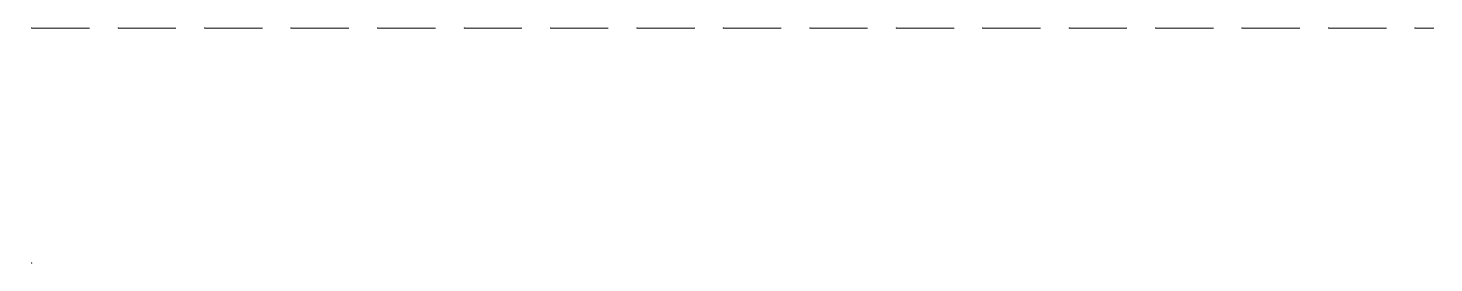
# Model space of a CAD drawing. Header units: inches. Extents: x 244 to 65245, y -2247 to 11745.
# Drawn here: x 45286.4 to 45388.2, y 6092.2 to 6109.2 of the extents above; entities that cross this region are included whole.
import ezdxf
from ezdxf.xclip import XClip

# ---------------------------------------------------------------- set-up
doc = ezdxf.new("R2010")
doc.units = ezdxf.units.IN
doc.header["$MEASUREMENT"] = 0
doc.header["$XCLIPFRAME"] = 0
doc.layers.add('hatch', color=12, linetype='Continuous', lineweight=9)
doc.layers.add('RAILING', color=213, linetype='Continuous', lineweight=9)

# ---------------------------------------------------------------- blocks, each defined once
blk = doc.blocks.new('R2')
at = {"layer": 'RAILING'}
for p, q in [((-2.09, 15.93), (-2.09, 17)), ((-2.09, 17), (2.09, 17)), ((2.09, 17), (2.09, 15.93)), ((2.09, 15.93), (-2.09, 15.93)), ((-1.36, 15.63), (-1.36, 15.93)), ((1.36, 15.63), (1.36, 15.93)), ((1.15, 13.33), (-1.15, 13.33)), ((-1.36, 13.01), (-1.36, 13.12)), ((1.15, 12.8), (-1.15, 12.8)), ((1.36, 13.01), (1.36, 13.12)), ((-2.09, 4.78), (-1.15, 3.2)), ((-2.09, 4.78), (2.09, 4.78)), ((2.09, 4.78), (1.15, 3.2)), ((1.15, 3.2), (-1.15, 3.2)), ((1.15, 3.2), (-1.15, 3.2)), ((-1.36, 2.99), (-1.36, 2.88)), ((1.15, 2.67), (-1.15, 2.67)), ((-1.04, 1.59), (-1.04, 2.67)), ((-1.04, 2.67), (-1.04, 1.59)), ((1.04, 1.59), (1.04, 2.67)), ((1.04, 2.67), (1.04, 1.59)), ((1.36, 2.99), (1.36, 2.88)), ((-2.09, 1.07), (2.09, 1.07)), ((-2.09, 0), (-2.09, 1.07)), ((-1.36, 1.38), (-1.36, 1.27)), ((1.15, 1.59), (-1.15, 1.59)), ((1.15, 1.07), (-1.15, 1.07)), ((1.36, 1.38), (1.36, 1.27)), ((2.09, 1.07), (2.09, 0)), ((-2.09, 0), (2.09, 0))]:
    blk.add_line(p, q, dxfattribs=at)
for centre, radius, start, end in [((2.85, 15.19), 4.32, 173.4577, 205.5425), ((-2.32, 14.17), 1.75, 15.2284, 59.8215), ((4.29, 13.74), 4.71, 155.6375, 185.03), ((-4.29, 13.74), 4.71, 354.97, 24.3625), ((2.32, 14.17), 1.75, 120.1785, 164.7716), ((-2.85, 15.19), 4.32, 334.4575, 6.5423), ((-5.5, 13.1), 5.11, 2.4876, 17.3368), ((5.5, 13.1), 5.11, 162.6632, 177.5124), ((-1.15, 13.12), 0.209, 90, 180), ((1.15, 13.12), 0.209, 0, 90), ((-1.15, 13.01), 0.209, 180, 270), ((1.15, 13.01), 0.209, 270, 0), ((-1.15, 2.99), 0.209, 90, 180), ((1.15, 2.99), 0.209, 0, 90), ((-1.15, 2.88), 0.209, 180, 270), ((1.15, 2.88), 0.209, 270, 0), ((-1.15, 1.38), 0.209, 90, 180), ((-1.15, 1.27), 0.209, 180, 270), ((1.15, 1.38), 0.209, 0, 90), ((1.15, 1.27), 0.209, 270, 0)]:
    blk.add_arc(centre, radius, start, end, dxfattribs=at)
for points in [[(-2.09, 4.78), (-1.62, 5.49), (-1.16, 9.08), (-1.04, 12.8)], [(2.09, 4.78), (1.62, 5.49), (1.16, 9.08), (1.04, 12.8)]]:
    blk.add_open_spline(points, degree=3, dxfattribs=at)
blk.add_point((4.17, 0), dxfattribs=at)

msp = doc.modelspace()

# ---------------------------------------------------------------- block references
at = {"layer": 'hatch', "ltscale": 2}
ref = msp.add_blockref('R2', (45282.46, 6092.15), dxfattribs=at)
XClip(ref).set_block_clipping_path([(3.8993266433, 0), (105.7062074083, 17)])
ref = msp.add_blockref('R2', (45282.46, 6109.15), dxfattribs=at)
XClip(ref).set_block_clipping_path([(3.8993266433, -17), (105.7062074083, 0)])
ref = msp.add_blockref('R2', (45288.72, 6109.15), dxfattribs=at)
XClip(ref).set_block_clipping_path([(-2.3615429219, -17), (99.4453378431, 0)])
ref = msp.add_blockref('R2', (45294.98, 6109.15), dxfattribs=at)
XClip(ref).set_block_clipping_path([(-8.6224124871, -17), (93.1844682779, 0)])
ref = msp.add_blockref('R2', (45301.24, 6109.15), dxfattribs=at)
XClip(ref).set_block_clipping_path([(-14.8832820523, -17), (86.9235987127, 0)])
ref = msp.add_blockref('R2', (45307.5, 6109.15), dxfattribs=at)
XClip(ref).set_block_clipping_path([(-21.1441516175, -17), (80.6627291475, 0)])
ref = msp.add_blockref('R2', (45313.77, 6109.15), dxfattribs=at)
XClip(ref).set_block_clipping_path([(-27.4050211827, -17), (74.4018595823, 0)])
ref = msp.add_blockref('R2', (45320.03, 6109.15), dxfattribs=at)
XClip(ref).set_block_clipping_path([(-33.6658907479, -17), (68.1409900171, 0)])
ref = msp.add_blockref('R2', (45326.29, 6109.15), dxfattribs=at)
XClip(ref).set_block_clipping_path([(-39.9267603131, -17), (61.8801204519, 0)])
ref = msp.add_blockref('R2', (45332.55, 6109.15), dxfattribs=at)
XClip(ref).set_block_clipping_path([(-46.1876298783, -17), (55.6192508867, 0)])
ref = msp.add_blockref('R2', (45338.81, 6109.15), dxfattribs=at)
XClip(ref).set_block_clipping_path([(-52.4484994436, -17), (49.3583813214, 0)])
ref = msp.add_blockref('R2', (45345.07, 6109.15), dxfattribs=at)
XClip(ref).set_block_clipping_path([(-58.7093690088, -17), (43.0975117562, 0)])
ref = msp.add_blockref('R2', (45351.33, 6109.15), dxfattribs=at)
XClip(ref).set_block_clipping_path([(-64.970238574, -17), (36.836642191, 0)])
ref = msp.add_blockref('R2', (45357.59, 6109.15), dxfattribs=at)
XClip(ref).set_block_clipping_path([(-71.2311081392, -17), (30.5757726258, 0)])
ref = msp.add_blockref('R2', (45363.85, 6109.15), dxfattribs=at)
XClip(ref).set_block_clipping_path([(-77.4919777044, -17), (24.3149030606, 0)])
ref = msp.add_blockref('R2', (45370.11, 6109.15), dxfattribs=at)
XClip(ref).set_block_clipping_path([(-83.7528472696, -17), (18.0540334954, 0)])
ref = msp.add_blockref('R2', (45376.37, 6109.15), dxfattribs=at)
XClip(ref).set_block_clipping_path([(-90.0137168348, -17), (11.7931639302, 0)])
ref = msp.add_blockref('R2', (45382.64, 6109.15), dxfattribs=at)
XClip(ref).set_block_clipping_path([(-96.2745864, -17), (5.532294365, 0)])
ref = msp.add_blockref('R2', (45388.9, 6109.15), dxfattribs=at)
XClip(ref).set_block_clipping_path([(-102.5354559652, -17), (-0.7285752002, 0)])

doc.saveas('drawing.dxf')
